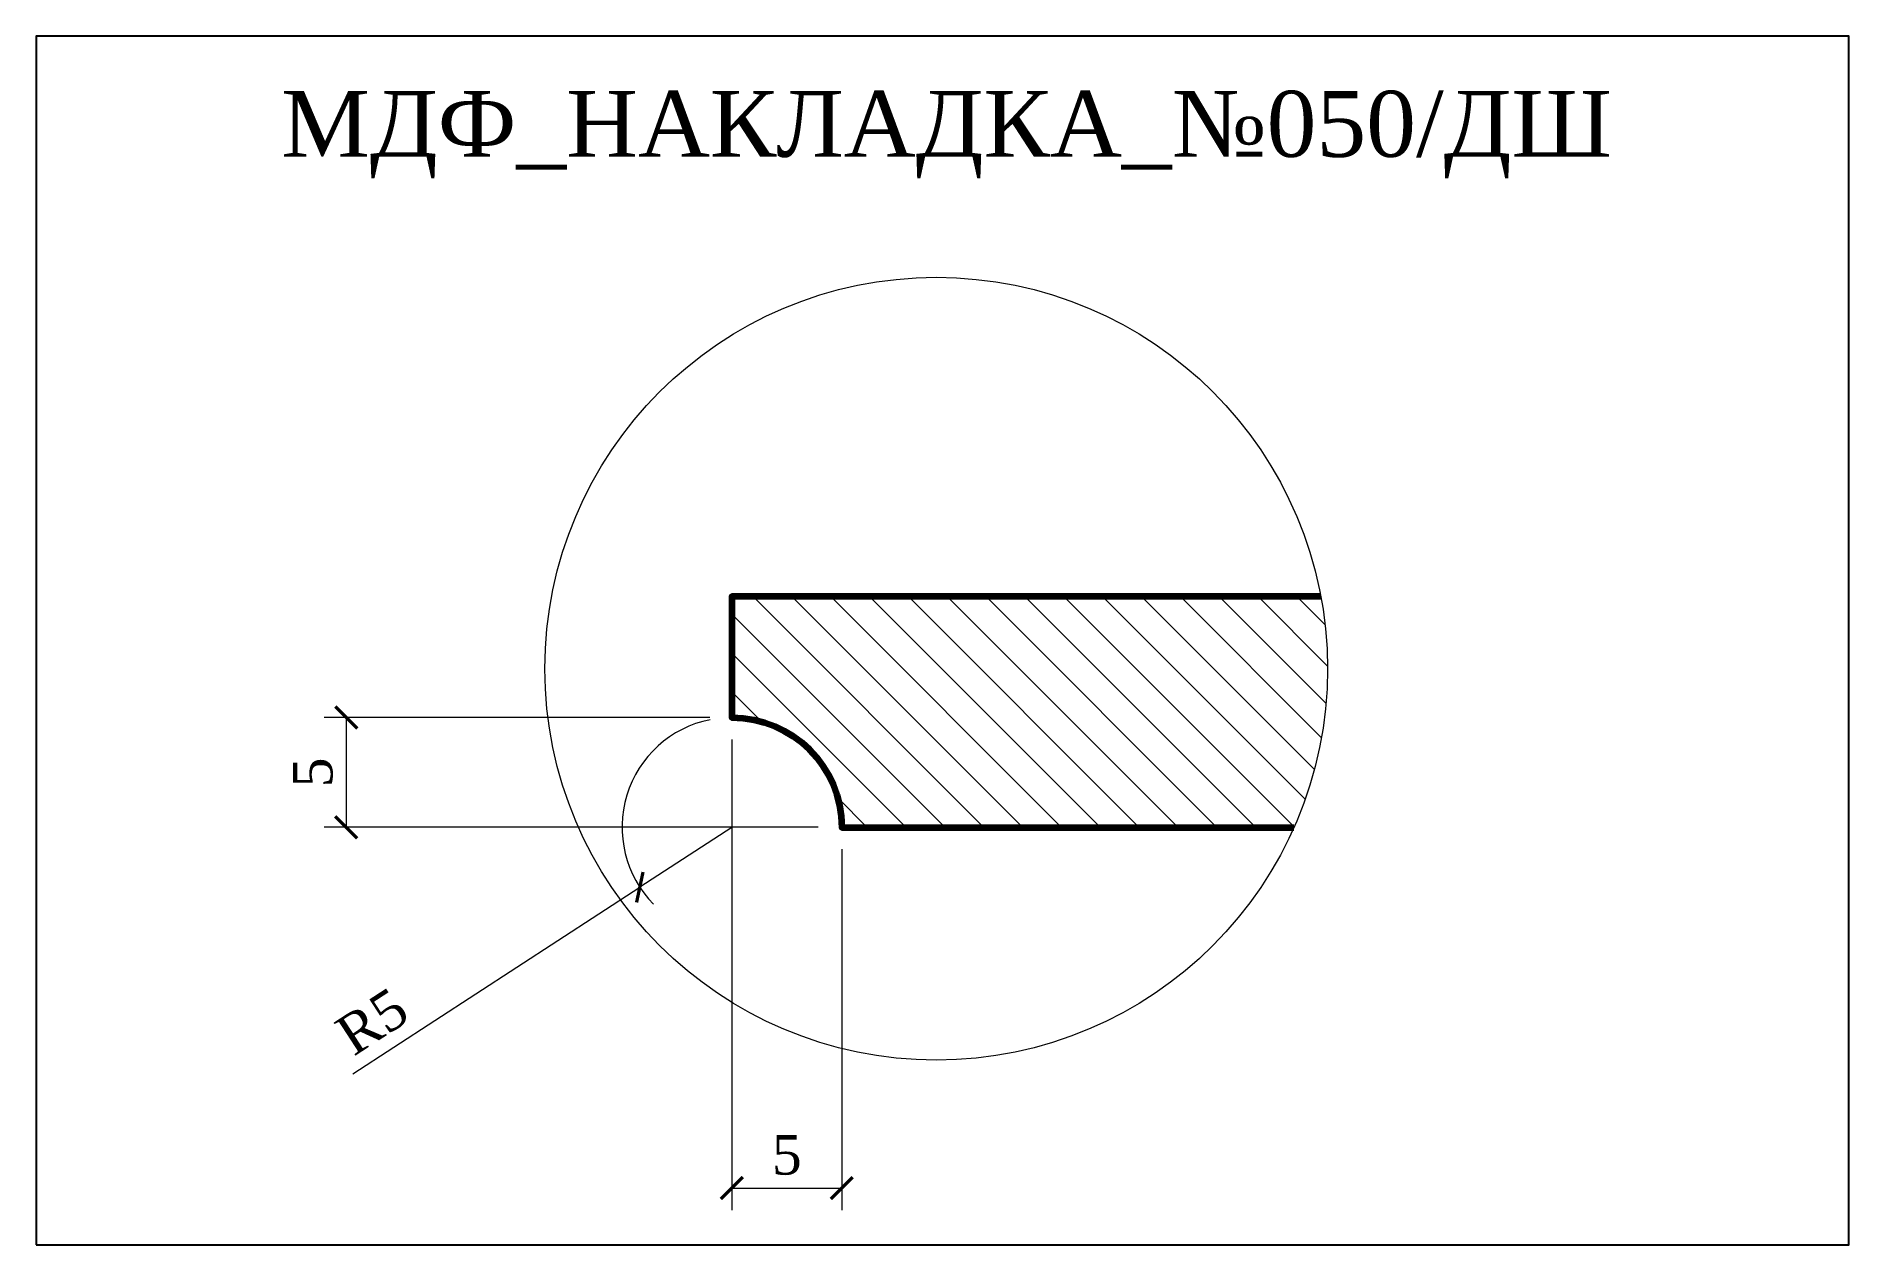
# Model space of a CAD drawing. Header units: millimetres. Extents: x 307120.2 to 307202.7, y -90563.7 to -90508.7.
import ezdxf

# ---------------------------------------------------------------- set-up
doc = ezdxf.new("R2010")
doc.units = ezdxf.units.MM
doc.header["$MEASUREMENT"] = 0
doc.layers.add('Outside panel', color=7, linetype='Continuous', lineweight=18, true_color=0x7f5e57)
doc.layers.add('линия 50', color=1, linetype='Continuous', lineweight=211)
doc.layers.add('размеры в модели', color=7, linetype='Continuous')
doc.styles.add('ELECT', font='times.ttf')
doc.styles.get("Standard").update_dxf_attribs({"font": 'times.ttf'})
doc.dimstyles.new('M_1', dxfattribs={"dimtxt": 1.8, "dimasz": 1, "dimexe": 1, "dimexo": 1, "dimgap": 0.6, "dimtad": 1, "dimdec": 0, "dimdsep": 46, "dimtxsty": 'Standard', "dimblk": 'ARCHTICK', "dimcen": -5, "dimclrd": 7, "dimclre": 7, "dimclrt": 7, "dimadec": 0, "dimazin": 0, "dimtfac": 1, "dimtdec": 0, "dimtmove": 0, "dimatfit": 3, "dimfxl": 1, "dimtolj": 1, "dimtzin": 0, "dimlwd": 5, "dimlwe": 5, "dimarcsym": 0})

# ---------------------------------------------------------------- blocks, each defined once
blk = doc.blocks.new('_ArchTick')
at = {"color": 0, "linetype": 'ByBlock', "const_width": 0.15}
blk.add_lwpolyline([(-0.5, -0.5), (0.5, 0.5)], dxfattribs=at)
blk = doc.blocks.new('*D5')
at = {"layer": 'Defpoints', "color": 0, "ltscale": 1000, "transparency": 16777216}
for p in [(307151.884, -90544.723), (307147.692, -90547.448)]:
    blk.add_point(p, dxfattribs=at)
at = {"layer": 'размеры в модели', "color": 7, "lineweight": 5, "ltscale": 1000, "transparency": 16777216}
for p in [(307151.884, -90544.723), (307134.626, -90555.943)]:
    blk.add_line(p, (307147.692, -90547.448), dxfattribs=at)
blk.add_arc((307151.884, -90544.723), 5, 101.45299, 224.48788, dxfattribs=at)
at = {"layer": 'размеры в модели', "color": 7, "lineweight": 5, "ltscale": 1000, "transparency": 16777216, "rotation": 33.02872442864386}
blk.add_blockref('_ArchTick', (307147.692, -90547.448), dxfattribs=at)
at = {"layer": 'размеры в модели', "color": 7, "ltscale": 1000, "transparency": 16777216, "insert": (307135.511, -90553.56), "char_height": 1.8, "attachment_point": 5, "rotation": 33.02872}
blk.add_mtext('\\A1;R5', dxfattribs=at)
blk = doc.blocks.new('*D6')
at = {"layer": 'Defpoints', "color": 0, "ltscale": 1000, "transparency": 16777216}
for p in [(307151.885, -90539.723), (307134.331, -90544.722), (307156.811, -90544.722)]:
    blk.add_point(p, dxfattribs=at)
at = {"layer": 'размеры в модели', "color": 7, "lineweight": 5, "ltscale": 1000, "transparency": 16777216}
for p, q in [((307150.885, -90539.723), (307133.331, -90539.723)), ((307134.331, -90539.723), (307134.331, -90544.722)), ((307155.811, -90544.722), (307133.331, -90544.722))]:
    blk.add_line(p, q, dxfattribs=at)
for p, rotation in [((307134.331, -90539.723), 90), ((307134.331, -90544.722), 270)]:
    blk.add_blockref('_ArchTick', p, dxfattribs=dict(at, rotation=rotation))
at = {"layer": 'размеры в модели', "color": 7, "ltscale": 1000, "transparency": 16777216, "insert": (307132.815, -90542.223), "char_height": 1.8, "attachment_point": 5, "rotation": 90}
blk.add_mtext('\\A1;5', dxfattribs=at)

msp = doc.modelspace()

# ---------------------------------------------------------------- hatches: boundary and pattern name
at = {"layer": 'Outside panel', "ltscale": 1000}
h = msp.add_hatch(dxfattribs=at)
h.set_pattern_fill('ANSI31', color=256, scale=10, angle=90)
h.paths.add_polyline_path([(307151.885, -90534.222), (307151.885, -90539.723, -0.414182), (307156.884, -90544.723), (307177.469, -90544.725, 0.104755), (307178.999, -90537.503, 0.046335), (307178.694, -90534.222)])

# ---------------------------------------------------------------- linework, layer by layer
at = {"color": 6, "ltscale": 1000}
msp.add_lwpolyline([(307120.22, -90563.719), (307202.72, -90563.719), (307202.72, -90508.719), (307120.22, -90508.719)], close=True, dxfattribs=at)
at = {"layer": 'линия 50'}
msp.add_lwpolyline([(307178.694, -90534.222), (307151.885, -90534.222), (307151.885, -90539.723, -0.414182), (307156.884, -90544.723), (307177.469, -90544.725)], format="xyb", dxfattribs=at)
at = {"layer": 'размеры в модели', "color": 0, "lineweight": 15, "ltscale": 1000}
msp.add_circle((307161.186, -90537.503), 17.812, dxfattribs=at)

# ---------------------------------------------------------------- texts
at = {"color": 7, "ltscale": 1000, "style": 'ELECT'}
msp.add_text('МДФ_НАКЛАДКА_№050/ДШ', height=3, dxfattribs=at).set_placement((307131.373, -90514.207))

# ---------------------------------------------------------------- dimensions: what is measured, and where the dimension line sits
at = {"layer": 'размеры в модели', "color": 0, "ltscale": 1000}
dim = msp.add_linear_dim(base=(307134.331, -90544.722), p1=(307151.885, -90539.723), p2=(307156.811, -90544.722), angle=90, dimstyle='M_1', dxfattribs=at)
dim.commit()
dim.dimension.update_dxf_attribs({"geometry": '*D6', "text_midpoint": (307132.815, -90542.223)})
dim = msp.add_radius_dim(center=(307151.884, -90544.723), mpoint=(307147.692, -90547.448), dimstyle='M_1', dxfattribs=at)
dim.commit()
dim.dimension.update_dxf_attribs({"geometry": '*D5', "text_midpoint": (307136.337, -90554.831), "dimtype": 132})
msp.add_linear_dim(base=(307156.884, -90561.14), p1=(307151.885, -90539.723), p2=(307156.884, -90544.723), dimstyle='M_1', dxfattribs=at).render()

doc.saveas('drawing.dxf')
